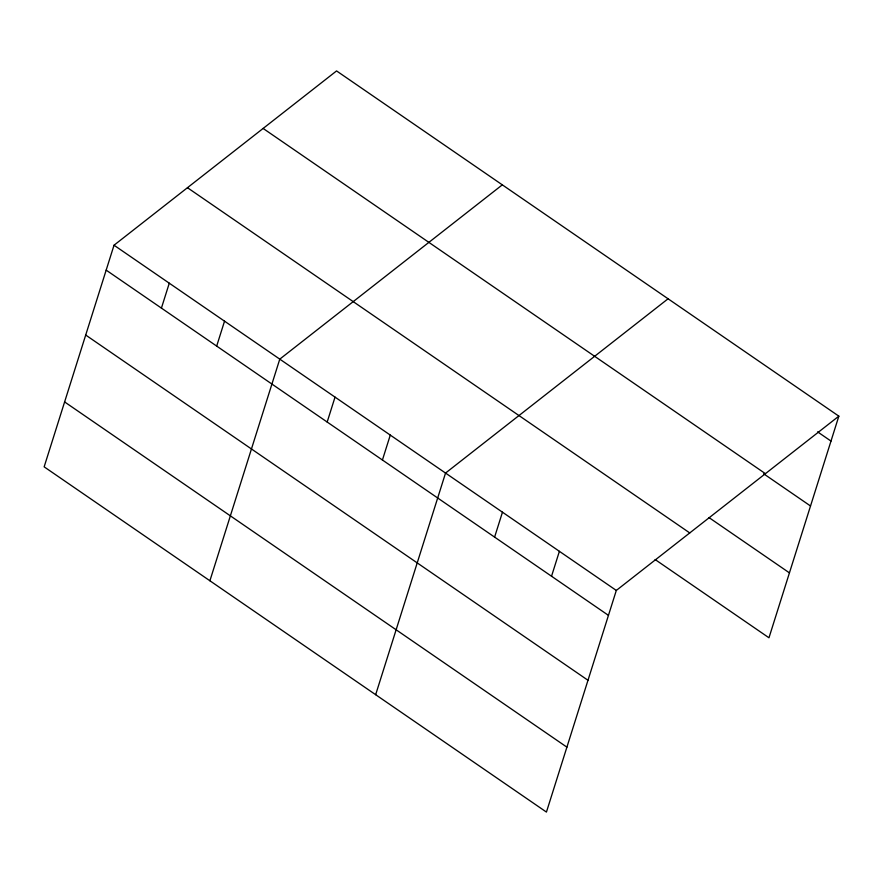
<?xml version="1.0" encoding="UTF-8"?>
<svg xmlns="http://www.w3.org/2000/svg" width="883" height="883" viewBox="0 0 883 883"><rect width="100%" height="100%" fill="white"/><g stroke="black" fill="none" stroke-linecap="round" stroke-linejoin="round"><path stroke-width="1.32" d="M114.028 245.22L44.15 466.842L546.434 812.073L616.312 590.44L838.85 416.158L336.566 70.927L114.028 245.22L616.312 590.44M161.423 308.112L169.282 283.189M216.677 346.092L224.536 321.169M209.9 580.76L279.779 359.138L502.317 184.856M327.174 422.041L335.032 397.118M382.427 460.01L390.286 435.087M375.661 694.689L445.54 473.067L668.078 298.785M494.601 537.118L502.46 512.195M551.533 576.246L559.392 551.323M838.85 416.158L768.972 637.78L655.12 559.535M817.603 431.875L830.991 441.081M263.123 128.443L765.418 473.674M763.64 473.774L810.528 505.992M709.071 517.637L789.435 572.868M187.461 187.704L689.755 532.935M106.17 270.132L608.453 615.363M85.706 335.043L587.99 680.274M64.614 401.931L566.908 747.161"/></g></svg>
